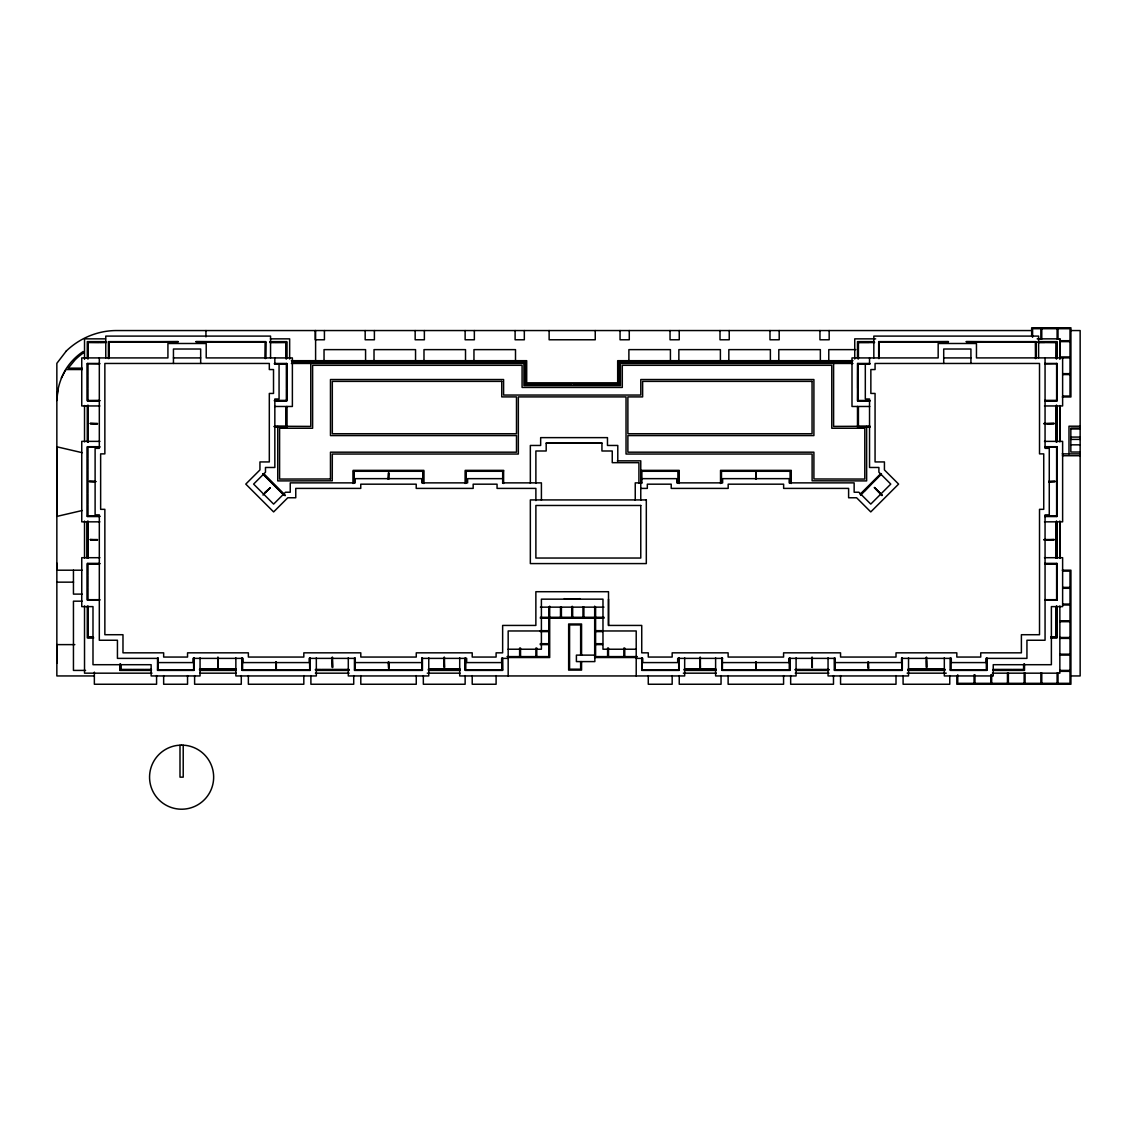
<?xml version="1.0" encoding="UTF-8"?>
<svg xmlns="http://www.w3.org/2000/svg" width="1137" height="1137" viewBox="0 0 1137 1137"><rect width="100%" height="100%" fill="white"/><g stroke="black" fill="none" stroke-linecap="round" stroke-linejoin="round"><path stroke-width="1.5" d="M56.85 663.312L56.85 644.622L74.829 644.622M56.85 563.142L56.85 570.205L82.134 570.205M530.339 483.253L530.339 445.462L540.658 445.462L540.658 437.631L607.471 437.631L607.471 445.462L617.789 445.462L617.789 460.84M535.882 483.296L535.882 450.991L546.186 450.991L546.186 443.146L601.942 443.032L601.942 450.991L612.246 450.991L612.246 462.674L638.923 462.674L638.923 483.253M640.771 488.398L647.323 488.398L647.323 484.177L671.214 484.177L671.214 488.398L728.177 488.398L728.177 484.177L783.635 484.177L783.635 488.398L848.614 488.398L848.614 497.764L856.602 497.764L870.771 511.92L898.6 484.092L884.43 469.936L884.43 461.935L875.064 461.935L875.064 393.445L870.857 393.445L870.857 369.553L875.064 369.553L875.064 363.456L1039.516 363.456L1039.516 453.876L1043.738 453.876L1043.738 509.333L1039.516 509.333L1039.516 634.716L1021.396 634.716L1021.396 652.837L980.734 652.837L980.734 657.058L956.828 657.058L956.828 652.837L896.013 652.837L896.013 657.058L840.556 657.058L840.556 652.837L783.578 652.837L783.578 657.058L728.121 657.058L728.121 652.837L672.166 652.837L672.166 657.058L648.275 657.058L648.275 652.837L641.737 652.837L641.737 625.435L608.508 625.435L608.508 591.709L535.868 591.709L535.868 625.435L502.639 625.435L502.639 652.837L496.102 652.837L496.102 657.058L472.21 657.058L472.21 652.837L416.256 652.837L416.256 657.058L360.799 657.058L360.799 652.837L303.821 652.837L303.821 657.058L248.363 657.058L248.363 652.837L187.548 652.837L187.548 657.058L163.657 657.058L163.657 652.837L122.981 652.837L122.981 634.716L104.86 634.716L104.86 509.333L100.639 509.333L100.639 453.876L104.86 453.876L104.86 363.456L269.313 363.456L269.313 369.553L273.52 369.553L273.52 393.445L269.313 393.445L269.313 461.935L259.947 461.935L259.947 469.936L245.777 484.092L273.619 511.92L287.775 497.764L295.762 497.764L295.762 488.398L360.756 488.398L360.756 484.177L416.213 484.177L416.213 488.398L473.163 488.398L473.163 484.177L497.054 484.177L497.054 488.398L535.882 488.398L535.882 500.593M1057.097 606.348L1057.097 637.9L1050.673 637.9M1059.855 605.964L1059.855 673.175L992.374 673.175M1059.855 558.196L1059.855 521.059M1059.855 441.454L1059.855 406.08M1059.855 358.311L1059.855 338.854L1037.186 338.854M57.973 389.025L56.85 400.508C57.063 388.882 60.574 377.598 66.785 367.791A59.337 59.337 0 0 1 83.228 351.489M61.327 377.981L65.847 369.539L82.333 369.539M66.273 351.049L56.85 363.328L56.85 675.947L94.158 675.947M66.188 351.162L66.372 350.935C79.576 338.243 97.384 330.768 115.718 330.554L1032.254 330.554M264.75 492.634L270.293 487.745L262.988 495.05M265.077 492.563L270.094 487.929M860.226 494.14L880.805 473.56M860.411 494.609L881.274 473.745M860.61 494.808L863.907 491.511M870.857 484.547L864.39 491.283M871.155 484.12L877.821 477.597M878.105 477.17L881.473 473.93L860.737 494.936M82.205 510.513L56.85 516.411L56.85 446.798L82.205 452.697M576.544 599.156L580.055 598.645M1071.281 330.554L1080.15 330.554L1080.15 675.947L1071.267 675.947M105.443 338.854L84.522 338.854L84.522 359.32M270.464 338.854L289.651 338.854L289.651 359.008M875.661 338.854L854.74 338.854L854.74 359.008M1059.727 340.702L1070.002 340.702L1070.002 341.626L1059.727 341.626M106.167 341.626L87.279 341.626L87.279 358.411M270.066 341.626L286.879 341.626L286.879 358.411M874.31 341.626L857.497 341.626L857.497 358.411M1038.223 341.626L1057.097 341.626L1057.097 358.411M108.726 341.811L119.783 341.811M120.351 341.811L131.423 341.811M131.991 341.811L143.063 341.811M143.632 341.811L154.689 341.811M155.257 341.811L166.329 341.811M166.897 341.811L177.955 341.811M196.175 341.811L207.247 341.811M207.815 341.811L218.872 341.811M219.441 341.811L230.513 341.811M231.081 341.811L242.138 341.811M242.707 341.811L253.778 341.811M254.347 341.811L265.418 341.811M878.972 341.811L890.029 341.811M890.598 341.811L901.669 341.811M902.238 341.811L913.295 341.811M913.864 341.811L924.935 341.811M925.504 341.811L936.561 341.811M937.144 341.811L948.201 341.811M966.422 341.811L977.479 341.811M978.047 341.811L989.119 341.811M989.687 341.811L1000.759 341.811M1001.327 341.811L1012.385 341.811M1012.953 341.811L1024.025 341.811M1024.593 341.811L1035.651 341.811M106.196 342.081L87.748 342.081L87.748 358.809M108.441 342.081L178.239 341.626L108.441 341.626L108.441 358.525M265.703 342.081L195.891 341.626L265.703 341.626L265.703 358.525M269.91 342.081L286.41 342.081L286.41 358.809M874.467 342.081L857.966 342.081L857.966 358.809M878.688 342.081L948.485 341.626L878.688 341.626L878.688 358.525M1035.935 342.081L966.137 341.626L1035.935 341.626L1035.935 358.525M1038.18 342.081L1056.628 342.081L1056.628 358.809M88.046 342.265L99.061 342.365M99.672 342.365L106.153 342.265M269.91 342.265L274.5 342.365M275.097 342.365L286.112 342.265M858.264 342.365L869.279 342.365M869.876 342.265L874.467 342.265M1038.223 342.365L1044.718 342.365M1045.315 342.265L1056.33 342.365M87.748 342.55L106.196 342.55M269.91 342.55L286.41 342.55M857.966 342.55L874.467 342.55M1038.18 342.55L1056.628 342.55M855.806 349.627L828.774 349.627L828.774 361.737M1059.727 356.947L1070.002 356.947M173.449 357.913L200.666 357.913M943.71 357.913L970.927 357.913M1070.002 357.871L976.456 357.913L976.456 343.488L938.167 343.488L938.167 357.913L851.997 357.928L851.997 406.477L869.748 406.477M291.413 360.685L526.701 360.685L526.701 382.828L617.675 382.828L617.675 360.685L852.963 360.685M292.337 361.609L525.777 361.609L525.777 383.752L571.271 383.752L571.271 384.676L524.853 384.676L524.853 362.532L292.337 362.532M852.039 361.609L618.599 361.609L618.599 383.752L573.105 383.752L573.105 384.676L619.523 384.676L619.523 362.532L852.039 362.532M99.729 363.456L87.293 363.456L87.293 400.935L99.729 400.935M274.443 363.47L286.879 363.47L286.879 400.949L274.443 400.949M291.399 363.456L523.93 363.456L523.93 385.599L620.447 385.599L620.447 363.456L852.977 363.456M869.933 363.47L857.497 363.47L857.497 400.949L869.933 400.949M1044.661 363.456L1057.097 363.456L1057.097 400.935L1044.661 400.935M87.293 363.726L99.729 363.911M274.557 363.741L286.14 363.741M858.236 363.741L869.819 363.741M1044.661 363.911L1057.097 363.726M274.443 363.925L286.41 363.925M857.966 363.925L869.933 363.925M82.091 368.161L68.263 368.161L75.085 359.86A57.561 57.561 0 0 1 83.797 352.697M1063.152 373.647L1070.002 373.647M1063.152 374.57L1070.002 374.57M1063.152 396.046L1070.002 396.046L1070.002 328.707L1032.595 328.707L1032.595 337.277M1062.285 396.969L1070.926 396.969L1070.926 327.797L1031.671 327.797L1031.671 336.438M87.748 400.466L99.729 400.466M274.443 400.48L286.41 400.48M857.966 400.48L869.933 400.48M1044.661 400.466L1056.628 400.466M88.018 400.75L99.615 400.65M274.557 400.665L286.14 400.665M858.236 400.764L869.819 400.764M1044.761 400.65L1056.358 400.65M99.9 405.952L81.75 405.952L81.75 357.913L167.921 357.913L167.921 343.488L206.209 343.488L206.209 357.913L292.38 357.928L292.38 406.477L274.628 406.477M1044.477 405.952L1062.626 405.952L1062.626 357.913M97.484 423.433L90.093 423.433L97.484 423.888M1043.951 423.433L1054.283 423.433L1043.951 423.888M90.377 423.703L97.199 423.703M1047.177 423.703L1053.999 423.703M1080.15 426.204L1068.993 426.204L1068.993 453.876M274.301 426.261L310.771 426.403L310.771 363.456M870.075 426.261L833.606 426.403L833.606 363.456M274.415 426.546L285.685 426.546M858.705 426.546L869.961 426.546M274.301 426.73L286.41 426.73L286.41 406.79M870.075 426.73L857.966 426.73L857.966 406.79M274.585 427.199L286.879 427.199L286.879 406.435M869.791 427.199L857.497 427.199L857.497 406.435M1080.15 428.052L1070.841 428.052L1070.841 452.029L1080.15 452.029M1070.841 428.976L1080.15 428.976M1070.841 437.077L1080.15 437.077M1070.841 439.394L1080.15 439.394M99.9 441.369L81.75 441.369L81.75 521.84L99.9 521.84M1044.477 441.369L1062.626 441.369L1062.626 521.84L1044.477 521.84M546.186 443.16L601.942 443.16M1070.841 444.837L1080.15 444.837M99.729 446.699L87.293 446.699L87.293 516.496L99.729 516.496M1044.661 446.699L1057.097 446.699L1057.097 516.496L1044.661 516.496M88.018 446.884L99.615 446.983M1044.761 446.983L1056.358 446.884M87.748 447.168L99.729 447.168M1044.661 447.168L1056.628 447.168M1062.2 453.876L1080.15 453.876M1062.413 455.724L1080.15 455.724M617.32 460.84L640.771 460.84L640.771 500.337M640.771 470.363L679.173 470.363L679.173 483.481M503.606 470.832L465.658 470.832L465.658 483.268M640.771 470.832L678.718 470.832L678.718 483.268M353.863 471.102L364.934 471.016M365.503 471.102L376.56 471.016M377.129 471.016L388.2 471.102M388.769 471.016L399.84 471.016M400.409 471.102L411.466 471.102M412.035 471.016L423.106 471.102M465.943 471.102L477.881 471.102M478.435 471.016L490.374 471.016M490.928 471.016L502.867 471.016M641.51 471.102L653.448 471.016M654.002 471.102L665.941 471.102M666.495 471.016L678.434 471.016M721.27 471.016L732.342 471.102M732.91 471.102L743.982 471.102M744.55 471.102L755.608 471.016M756.176 471.102L767.248 471.016M767.816 471.016L778.873 471.102M779.442 471.102L790.513 471.016M353.579 471.286L423.39 471.286M465.658 471.286L503.137 471.286M641.24 471.286L678.718 471.286M720.986 471.286L790.798 471.286M502.582 478.649L467.62 478.649L467.62 482.87L421.742 482.87L421.742 478.649L355.213 478.649L355.213 482.87L290.233 482.87L290.233 492.236L285.486 492.236L273.619 504.103L253.608 484.092L265.475 472.225L265.475 467.478L274.841 467.478L274.841 398.988L279.062 398.988L279.062 364.025M641.794 478.649L676.757 478.649L676.757 482.87L722.635 482.87L722.635 478.649L789.163 478.649L789.163 482.87L854.143 482.87L854.143 492.236L858.89 492.236L870.771 504.103L890.768 484.092L878.901 472.225L878.901 467.478L869.535 467.478L869.535 398.988L865.314 398.988L865.314 364.025M95.707 481.377L89.112 481.377L95.707 481.832M1048.684 481.377L1055.264 481.377L1048.684 481.832M89.382 481.562L95.664 481.562M1048.712 481.647L1054.994 481.647M502.582 482.87L541.411 482.87L541.411 500.252M641.794 482.87L635.242 482.87L635.242 500.337M87.293 516.212L99.729 516.027M1044.661 516.027L1057.097 516.212M88.018 516.312L99.615 516.312M1044.761 516.312L1056.358 516.312M97.484 539.549L90.093 539.549L97.484 540.004M1043.951 539.549L1054.283 539.549L1043.951 540.004M90.377 539.734L97.199 539.819M1047.177 539.734L1053.999 539.819M99.9 557.698L81.75 557.698L81.75 606.618L92.992 606.618L92.992 664.704L151.136 664.704L151.136 675.947L200.055 675.947L200.055 657.797M1044.477 557.698L1062.626 557.698L1062.626 606.618L1051.384 606.618L1051.384 664.704L993.241 664.704L993.241 675.947L944.321 675.947L944.321 657.797M99.729 563.426L87.293 563.426L87.293 600.137L99.729 600.137M1044.661 563.426L1057.097 563.426L1057.097 600.137L1044.661 600.137M88.018 563.696L99.615 563.696M1044.761 563.696L1056.358 563.696M87.748 563.881L99.729 563.881M1044.661 563.881L1056.628 563.881M1062.285 570.205L1070.926 570.205L1070.926 684.247L956.828 684.247L956.828 675.605M1063.152 571.129L1070.002 571.129L1070.002 683.323L957.752 683.323L957.752 674.767M56.85 582.158L73.55 582.158M1063.152 587.374L1070.002 587.374M1063.152 588.298L1070.002 588.298M82.091 594.111L73.45 594.111L73.45 570.205M87.748 599.696L99.729 599.696M1044.661 599.696L1056.628 599.696M88.018 599.867L99.615 599.867M1044.761 599.867L1056.358 599.966M82.091 601.175L73.45 601.175L73.45 670.418L85.559 670.418M1063.152 604.074L1070.002 604.074M1063.152 604.998L1070.002 604.998M540.402 607.144L603.974 607.144M540.331 617.292L604.045 617.292M540.331 618.215L604.045 618.215M1059.727 620.774L1070.002 620.774M1059.727 621.697L1070.002 621.697M540.217 630.68L548.773 630.68M595.603 630.68L602.454 630.68M541.397 630.964L508.168 630.964L508.168 675.947M602.98 630.964L636.208 630.964L636.208 675.947M540.217 631.603L548.773 631.603M595.603 631.603L602.454 631.603M88.203 636.976L93.362 636.976M1051.014 636.976L1056.174 636.976M88.487 637.26L93.362 637.26M1051.014 637.161L1055.889 637.26M93.362 637.445L87.748 637.445L87.748 606.348M1051.014 637.445L1056.628 637.445L1056.628 606.348M1059.727 637.473L1070.002 637.473M93.703 637.9L87.279 637.9L87.279 606.348M1059.727 638.397L1070.002 638.397M540.217 643.698L548.773 643.698L548.773 644.608L540.217 644.608M602.454 643.698L595.603 643.698L595.603 644.608L602.454 644.608M508.168 649.227L541.397 649.227L541.397 599.156L602.98 599.156L602.98 649.227L636.208 649.227M1059.727 654.173L1070.002 654.173M1059.727 655.097L1070.002 655.097M507.031 656.603L548.773 656.603L548.773 607.044M637.345 656.603L595.603 656.603L595.603 607.044M507.869 657.527L549.697 657.527L549.697 606.149M636.507 657.527L594.679 657.527L594.679 606.149M158.114 658.38L117.438 658.38L117.438 640.245L99.317 640.245L99.317 514.862L95.11 514.862L95.11 448.348L99.317 448.348L99.317 357.913M421.784 658.38L466.682 658.38L466.682 662.587L501.644 662.587L501.644 658.38L508.168 658.38M636.208 658.38L642.746 658.38L642.746 662.587L677.695 662.587L677.695 658.38L722.592 658.38M158.114 662.587L193.077 662.587L193.077 658.38L242.821 658.38L242.821 662.587L309.349 662.587L309.349 658.38L355.27 658.38L355.27 662.587L421.784 662.587M722.592 662.587L789.106 662.587L789.106 658.38L835.027 658.38L835.027 662.587L901.556 662.587L901.556 658.38L951.299 658.38L951.299 662.587L986.262 662.587L986.262 658.38L1026.938 658.38L1026.938 640.245L1045.059 640.245L1045.059 514.862L1049.266 514.862L1049.266 448.348L1045.059 448.348L1045.059 357.913M199.728 669.025L236.183 669.025M428.478 669.025L459.988 669.025M684.389 669.025L715.898 669.025M908.207 669.025L944.648 669.025M120.309 669.494L151.42 669.494M199.543 669.494L236.368 669.494M315.404 669.494L349.215 669.494M428.478 669.494L459.988 669.494M684.389 669.494L715.898 669.494M795.161 669.494L828.972 669.494M908.022 669.494L944.833 669.494M992.971 669.494L1024.067 669.494M120.593 669.679L131.849 669.679M132.404 669.679L144.129 669.679M144.669 669.679L151.377 669.679M199.586 669.679L205.939 669.679M206.536 669.679L217.65 669.679M218.247 669.679L229.361 669.679M229.972 669.679L236.325 669.679M316.171 669.679L321.274 669.679M321.828 669.679L332.032 669.679M332.587 669.679L342.791 669.679M343.346 669.679L348.448 669.679M428.478 669.679L433.467 669.679M434.007 669.679L443.97 669.679M444.51 669.679L454.459 669.679M454.999 669.679L459.988 669.679M684.389 669.679L689.377 669.679M689.917 669.679L699.866 669.679M700.406 669.679L710.369 669.679M710.909 669.679L715.898 669.679M795.928 669.679L801.031 669.679M801.585 669.679L811.79 669.679M812.344 669.679L822.548 669.679M823.103 669.679L828.205 669.679M908.065 669.679L914.404 669.679M915.015 669.679L926.129 669.679M926.726 669.679L937.84 669.679M938.437 669.679L944.79 669.679M992.999 669.679L999.707 669.679M1000.262 669.679L1011.973 669.679M1012.527 669.679L1023.783 669.679M151.42 669.949L120.309 669.949L120.309 664.335M157.531 669.949L194.072 669.949M199.543 669.949L236.368 669.949M242.067 669.949L310.003 669.949M315.404 669.949L349.215 669.949M354.502 669.949L422.438 669.949M428.478 669.949L459.988 669.764M465.204 669.949L502.639 669.949M641.737 669.949L679.173 669.949M684.389 669.764L715.898 669.764M721.938 669.949L789.874 669.949M795.161 669.949L828.972 669.949M834.387 669.949L902.309 669.949M908.022 669.949L944.833 669.949M950.305 669.949L986.845 669.949M992.971 669.949L1024.067 669.949L1024.067 664.335M157.801 670.134L169.441 670.134M169.981 670.134L181.622 670.134M182.162 670.134L193.802 670.134M242.337 670.134L253.11 670.134M253.665 670.134L264.438 670.134M264.992 670.134L275.751 670.134M276.305 670.134L287.078 670.134M287.633 670.134L298.391 670.134M298.946 670.134L309.719 670.134M354.787 670.134L365.545 670.134M366.1 670.134L376.873 670.134M377.427 670.134L388.2 670.134M388.74 670.134L399.513 670.134M400.068 670.134L410.841 670.134M411.395 670.134L422.154 670.134M465.474 670.134L477.398 670.134M477.952 670.134L489.876 670.134M490.431 670.134L502.355 670.134M642.021 670.134L653.946 670.134M654.5 670.134L666.424 670.134M666.978 670.134L678.903 670.134M722.222 670.134L732.981 670.134M733.536 670.134L744.309 670.134M744.863 670.134L755.636 670.134M756.19 670.134L766.949 670.134M767.503 670.134L778.276 670.134M778.831 670.134L789.604 670.134M834.657 670.134L845.431 670.134M845.985 670.134L856.744 670.134M857.298 670.134L868.071 670.134M868.625 670.134L879.398 670.134M879.953 670.134L890.712 670.134M891.266 670.134L902.039 670.134M950.575 670.134L962.215 670.134M962.755 670.134L974.395 670.134M974.935 670.134L986.575 670.134M151.42 670.418L119.854 670.418L119.854 663.994M199.728 670.418L236.183 670.418M315.958 670.418L348.661 670.418M428.478 670.418L459.988 670.418M684.389 670.418L715.898 670.418M795.715 670.418L828.418 670.418M908.207 670.418L944.648 670.418M992.971 670.418L1024.522 670.418L1024.522 663.994M1059.727 670.418L1070.002 670.418M1059.727 671.342L1070.002 671.342M152.003 673.175L84.522 673.175L84.522 605.964M199.7 673.175L236.169 673.175M315.39 673.175L349.13 673.175M427.27 673.175L459.973 673.175M683.365 673.175L716.338 673.175M795.246 673.175L829.001 673.175M907.141 673.175L946.268 673.175M564.322 598.645L567.832 599.156M882.241 495.235L874.41 487.418L881.914 495.561M874.41 487.801L879.228 492.634M879.697 492.961L882.042 495.434M263.571 473.56L285.359 495.348M263.102 473.745L285.074 495.718M262.974 473.873L266.2 477.227M266.626 477.526L273.164 484.191M273.576 484.49L280.185 491.085M280.541 491.44L283.838 494.737M262.775 474.058L283.639 494.936M1059.855 338.854L1059.855 359.32M1059.855 405.525L1059.855 441.796M1059.855 521.513L1059.855 558.04M1058.021 328.707L1058.021 338.997M1058.021 673.047L1058.021 683.323M1057.097 328.707L1057.097 338.997M1057.097 405.582L1057.097 441.739M1057.097 521.528L1057.097 558.025M1057.097 673.047L1057.097 683.323M1056.913 363.726L1056.913 375.665M1056.913 376.219L1056.913 388.158M1056.913 388.712L1056.913 400.65M1056.913 446.983L1056.913 458.04M1056.913 458.609L1056.913 469.68M1056.913 470.249L1056.913 481.321M1056.913 481.889L1056.913 492.946M1056.913 493.515L1056.913 504.586M1056.913 505.155L1056.913 516.212M1056.913 563.696L1056.913 575.393M1056.913 575.933L1056.913 587.63M1056.913 588.17L1056.913 599.867M1056.628 363.456L1056.628 400.935M1056.628 405.397L1056.628 441.923M1056.628 446.699L1056.628 516.496M1056.628 521.343L1056.628 558.21M1056.628 563.426L1056.628 600.137M1056.444 342.848L1056.444 353.863M1056.444 354.474L1056.444 357.942M1056.444 405.44L1056.444 411.736M1056.444 412.333L1056.444 423.362M1056.444 423.959L1056.444 434.974M1056.444 435.57L1056.444 441.881M1056.444 521.386L1056.444 527.739M1056.444 528.35L1056.444 539.478M1056.444 540.075L1056.444 551.203M1056.444 551.8L1056.444 558.168M1056.444 606.376L1056.444 613.085M1056.444 613.625L1056.444 625.35M1056.444 625.904L1056.444 637.161M1056.33 342.081L1056.174 358.809M1056.174 405.397L1056.174 441.923M1056.174 521.343L1056.174 558.21M1056.174 606.348L1056.174 637.445M1041.776 328.707L1041.776 338.997M1041.776 673.047L1041.776 683.323M1040.852 328.707L1040.852 338.997M1040.852 673.047L1040.852 683.323M1038.607 357.913L1038.607 336.097L873.827 336.097L873.827 357.928M1035.651 342.365L1035.75 357.97M1035.466 342.081L1035.466 358.525M1025.077 673.047L1025.077 683.323M1024.153 673.047L1024.153 683.323M1023.883 664.335L1023.883 669.21M1023.598 664.335L1023.598 669.494M1008.377 673.047L1008.377 683.323M1007.453 673.047L1007.453 683.323M991.677 674.767L991.677 683.323M990.753 674.767L990.753 683.323M986.845 657.968L986.845 670.404L950.305 670.404L950.305 657.968M986.674 658.081L986.674 669.679M986.404 657.968L986.404 669.949M974.977 674.767L974.977 683.323M974.054 674.767L974.054 683.323M970.927 363.456L970.927 349.016L943.71 349.016L943.71 363.456M950.759 657.968L950.759 669.949M950.575 658.081L950.575 669.679M949.765 675.605L949.765 684.247L903.091 684.247L903.091 675.605M926.655 657.271L926.655 667.604L926.2 657.271M926.47 660.498L926.385 667.32M908.534 657.797L908.534 675.947L828.049 675.947L828.049 657.797M902.309 657.968L902.309 670.404L834.387 670.404L834.387 657.968M902.124 658.081L902.124 669.679M901.854 657.968L901.854 669.949M896.013 675.605L896.013 684.247L840.556 684.247L840.556 675.605M878.972 341.626L879.157 358.525M878.873 342.365L878.873 357.97M869.535 357.913L869.535 364.025M868.526 661.99L868.526 668.584L868.057 661.99M868.242 662.032L868.242 668.314M866.636 426.403L866.636 480.908L812.116 480.809L812.116 454.033L626.032 454.033L626.032 396.898L518.344 396.898L518.344 454.033L332.317 454.033L332.26 480.809L277.741 480.908L277.741 426.403M858.421 342.55L858.421 358.809M858.421 406.79L858.421 426.73M858.151 342.848L858.151 353.863M858.236 354.474L858.236 357.942M858.151 406.918L858.151 414.82M858.151 415.389L858.151 426.446M857.966 363.47L857.966 400.949M857.781 363.741L857.682 375.679M857.682 376.233L857.682 388.172M857.781 388.726L857.682 400.665M834.842 657.968L834.842 669.949M834.572 658.081L834.657 669.679M833.492 675.605L833.492 684.247L790.656 684.247L790.656 675.605M829.171 330.554L829.171 339.778L819.948 339.778L819.948 330.554M820.346 361.737L820.346 349.627L778.802 349.627L778.802 361.737M812.301 657.271L812.301 667.604L811.832 657.271M812.116 660.498L812.017 667.32M796.085 657.797L796.085 675.947L715.614 675.947L715.614 657.797M791.253 483.481L791.253 470.363L720.531 470.363L720.531 483.481M790.798 483.268L790.798 470.832L720.986 470.832L720.986 483.268M790.513 471.571L790.513 483.154M790.329 471.286L790.329 483.268M789.874 657.968L789.874 670.404L721.938 670.404L721.938 657.968M789.604 658.081L789.604 669.679M789.419 657.968L789.419 669.949M783.578 675.605L783.578 684.247L728.121 684.247L728.121 675.605M779.2 330.554L779.2 339.778L769.976 339.778L769.976 330.554M770.374 361.737L770.374 349.627L728.831 349.627L728.831 361.737M756.133 479.245L756.133 472.651L755.664 479.245M756.077 661.99L756.077 668.584L755.622 661.99M755.949 472.935L755.949 479.203M755.807 662.032L755.892 668.314M729.229 330.554L729.229 339.778L720.005 339.778L720.005 330.554M722.407 657.968L722.407 669.949M722.222 658.081L722.222 669.679M721.469 471.286L721.469 483.268M721.27 471.571L721.27 483.154M721.043 675.605L721.043 684.247L679.244 684.247L679.244 675.605M720.389 361.737L720.389 349.627L678.86 349.627L678.86 361.737M700.378 657.271L700.378 667.604L699.909 657.271M700.193 660.498L700.193 667.32M684.673 657.797L684.673 675.947L459.703 675.947L459.703 657.797M679.244 330.554L679.244 339.778L670.034 339.778L670.034 330.554M679.173 657.968L679.173 670.404L641.737 670.404L641.737 657.968M678.903 658.081L679.002 669.679M678.718 657.968L678.718 669.949M678.434 471.571L678.434 483.154M678.249 471.286L678.249 483.268M672.166 675.605L672.166 684.247L648.275 684.247L648.275 675.605M670.418 361.737L670.418 349.627L628.889 349.627L628.889 361.737M642.206 657.968L642.206 669.949M642.021 658.081L641.922 669.679M641.694 471.286L641.694 483.268M641.424 471.571L641.424 483.154M641.24 470.832L641.24 483.268M629.273 330.554L629.273 339.778L620.049 339.778L620.049 330.554M624.753 648.033L624.753 656.603M623.829 648.033L623.829 656.603M608.508 599.156L608.508 625.435M608.508 648.033L608.508 656.603M607.599 648.033L607.599 656.603M595.248 330.554L595.248 339.778L549.128 339.778L549.128 330.554M583.892 607.016L583.892 617.292M582.968 607.016L582.968 617.292M581.561 655.125L581.561 624L568.656 624L568.656 670.105L581.561 670.105L581.561 661.592M580.637 655.125L580.637 624.924L569.58 624.924L569.58 669.181L580.637 669.181L580.637 661.592M576.274 599.156L568.102 599.156M572.65 607.016L572.65 617.292M572.266 607.016L572.266 617.292M572.195 606.234L572.195 618.215M571.726 607.016L571.726 617.292M561.408 607.016L561.408 617.292M560.484 607.016L560.484 617.292M536.792 648.033L536.792 656.603M535.868 648.033L535.868 656.603M524.328 330.554L524.328 339.778L515.104 339.778L515.104 330.554M520.547 648.033L520.547 656.603M519.623 648.033L519.623 656.603M515.502 361.737L515.502 349.627L473.958 349.627L473.958 361.737M503.606 483.481L503.606 470.363L465.204 470.363L465.204 483.481M503.137 470.832L503.137 483.268M502.952 471.571L502.952 483.154M502.682 471.286L502.682 483.268M502.639 657.968L502.639 670.404L465.204 670.404L465.204 657.968M502.355 658.081L502.455 669.679M502.17 657.968L502.17 669.949M496.102 675.605L496.102 684.247L472.21 684.247L472.21 675.605M474.356 330.554L474.356 339.778L465.132 339.778L465.132 330.554M466.127 471.286L466.127 483.268M465.943 471.571L465.943 483.154M465.658 657.968L465.658 669.949M465.516 361.737L465.516 349.627L423.987 349.627L423.987 361.737M465.388 658.081L465.388 669.679M465.132 675.605L465.132 684.247L423.334 684.247L423.334 675.605M444.468 657.271L444.468 667.604L443.998 657.271M444.283 660.498L444.283 667.32M428.763 657.797L428.763 675.947L348.292 675.947L348.292 657.797M424.371 330.554L424.371 339.778L415.161 339.778L415.161 330.554M423.845 483.481L423.845 470.363L353.124 470.363L353.124 483.481M423.39 483.268L423.39 470.832L353.579 470.832L353.579 483.268M423.106 471.571L423.106 483.154M422.907 471.286L422.907 483.268M422.438 657.968L422.438 670.404L354.502 670.404L354.502 657.968M422.154 658.081L422.154 669.679M421.969 657.968L421.969 669.949M416.256 675.605L416.256 684.247L360.799 684.247L360.799 675.605M415.545 361.737L415.545 349.627L374.016 349.627L374.016 361.737M388.712 479.245L388.712 472.651L388.243 479.245M388.755 661.99L388.755 668.584L388.3 661.99M388.428 472.935L388.428 479.203M388.57 662.032L388.57 668.314M374.4 330.554L374.4 339.778L365.176 339.778L365.176 330.554M365.574 361.737L365.574 349.627L324.031 349.627L324.031 361.737M354.971 657.968L354.787 670.404M354.687 658.081L354.687 669.679M354.062 471.286L354.062 483.268M353.863 471.571L353.863 483.154M353.721 675.605L353.721 684.247L310.898 684.247L310.898 675.605M332.544 657.271L332.544 667.604L332.075 657.271M332.359 660.498L332.359 667.32M324.429 330.554L324.429 339.778L315.205 339.778L315.205 330.554M316.328 657.797L316.328 675.947L235.856 675.947L235.856 657.797M315.603 330.554L315.603 361.737M310.003 657.968L310.003 670.404L242.067 670.404L242.067 657.968M309.818 658.081L309.818 669.679M309.534 657.968L309.719 670.404M303.821 675.605L303.821 684.247L248.363 684.247L248.363 675.605M286.695 363.741L286.695 375.679M286.695 376.233L286.695 388.172M286.695 388.726L286.695 400.665M286.41 363.47L286.41 400.949M286.14 342.848L286.14 353.863M286.14 354.474L286.14 357.942M286.14 406.918L286.24 414.82M286.24 415.389L286.24 426.446M285.955 342.55L285.955 358.809M285.955 406.79L285.955 426.73M276.319 661.99L276.319 668.584L275.865 661.99M276.049 662.032L276.049 668.314M274.841 357.913L274.841 364.025M270.549 357.928L270.549 336.097L105.769 336.097L105.769 357.913M265.504 342.365L265.504 357.97M265.418 341.626L265.219 358.525M242.522 657.968L242.522 669.949M242.252 658.081L242.337 669.679M241.286 675.605L241.286 684.247L194.612 684.247L194.612 675.605M218.176 657.271L218.176 667.604L217.721 657.271M217.906 660.498L217.906 667.32M205.939 330.554L205.939 336.879M200.666 363.456L200.666 349.016L173.449 349.016L173.449 363.456M194.072 657.968L194.072 670.404L157.531 670.404L157.531 657.968M193.901 658.081L193.802 669.679M193.631 657.968L193.631 669.949M187.548 675.605L187.548 684.247L163.657 684.247L163.657 675.605M183.213 745.218L183.213 777.154L180.001 777.154L180.001 745.218M157.972 657.968L157.972 669.949M157.801 658.081L157.702 669.679M156.579 675.605L156.579 684.247L94.357 684.247L94.357 672.138M120.778 664.335L120.778 669.494M120.593 664.335L120.593 669.21M108.91 342.081L108.91 358.525M108.726 342.365L108.726 357.97M88.046 342.081L88.203 358.809M88.203 405.397L88.203 441.923M88.203 521.343L88.203 558.21M88.203 606.348L88.203 637.445M87.933 342.848L88.018 353.863M88.018 354.474L88.018 357.942M88.018 405.44L88.018 411.736M88.018 412.333L88.018 423.362M88.018 423.959L88.018 434.974M87.933 435.57L88.018 441.881M88.018 521.386L87.933 527.739M87.933 528.35L88.018 539.478M88.018 540.075L87.933 551.203M88.018 551.8L88.018 558.168M88.018 606.376L88.018 613.085M88.018 613.625L87.933 625.35M87.933 625.904L88.018 637.161M87.748 363.456L87.748 400.935M87.748 405.397L87.748 441.923M87.748 446.699L87.748 516.496M87.748 521.343L87.748 558.21M87.748 563.426L87.748 600.137M87.464 363.726L87.464 375.665M87.464 376.219L87.464 388.158M87.464 388.712L87.464 400.65M87.464 446.983L87.464 458.04M87.464 458.609L87.464 469.68M87.464 470.249L87.464 481.321M87.464 481.889L87.464 492.946M87.464 493.515L87.464 504.586M87.464 505.155L87.464 516.212M87.464 563.696L87.464 575.393M87.464 575.933L87.464 587.63M87.464 588.17L87.464 599.867M87.279 405.582L87.279 441.739M84.522 405.525L84.522 441.796M84.522 521.059L84.522 558.196M87.279 521.528L87.279 558.025L87.279 521.528M181.607 745.119L177.429 745.389A32.049 32.049 0 0 0 154.575 794.379A32.049 32.049 0 0 0 208.639 794.379A32.049 32.049 0 0 0 185.786 745.389L181.607 745.119M330.469 478.975L279.588 479.061L279.588 428.251L312.618 428.251L312.618 365.304L522.082 365.304L522.082 387.447L622.294 387.447L622.294 365.304L831.772 365.304L831.772 428.251L864.788 428.251L864.788 479.061L813.907 478.975L813.907 452.185L627.88 452.185L627.88 435.585L813.907 435.585L813.907 379.531L640.799 379.531L640.799 395.051L503.592 395.051L503.592 379.531L330.469 379.531L330.469 435.585L516.496 435.585L516.496 452.185L330.469 452.185L330.469 478.975M501.744 381.378L332.317 381.378L332.317 433.737L516.496 433.737L516.496 396.898L501.744 396.898L501.744 381.378M812.06 381.378L642.632 381.378L642.632 396.898L627.88 396.898L627.88 433.737L812.06 433.737L812.06 381.378M646.313 499.925L530.339 499.925L530.339 563.582L646.313 563.582L646.313 499.925M640.771 505.468L535.882 505.468L535.882 558.04L640.771 558.04L640.771 505.468M594.85 655.125L576.402 655.125L576.402 661.592L594.85 661.592L594.85 655.125"/></g></svg>
